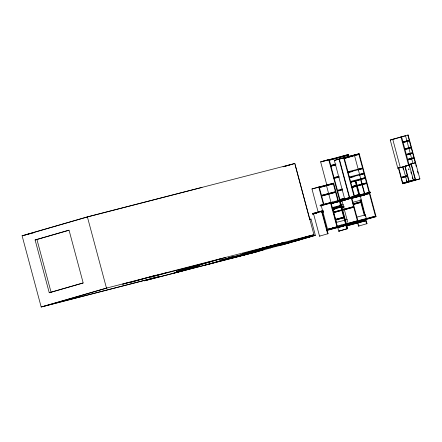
<?xml version="1.0" encoding="UTF-8"?>
<svg xmlns="http://www.w3.org/2000/svg" width="442" height="442" viewBox="0 0 442 442"><rect width="100%" height="100%" fill="white"/><g stroke="black" fill="none" stroke-linecap="round" stroke-linejoin="round"><path stroke-width="0.66" d="M155.904 277.465L41.183 307.002L22.1 235.785L87.394 216.889L294.853 163.479L313.936 234.696L281.366 244.117M25.2 234.945L87.947 216.79L202.033 187.402M283.024 166.844L292.074 164.225M284.825 166.38L294.853 163.479M35.111 239.978L69.04 230.16L83.179 282.924L49.25 292.742L35.111 239.978L68.908 230.26M398.441 168.142L397.833 168.297L390.258 140.02L401.574 136.766L409.148 165.043L408.541 165.203L400.966 136.921L405.529 135.744L411.59 158.363L413.894 157.695L407.634 159.38L409.938 158.711L410.088 159.269L407.784 159.938L414.043 158.253L410.088 159.269M394.822 138.843L395.137 138.749L390.258 140.02M395.767 138.567L408.137 134.998L419.9 178.888L406.889 182.657L406.364 180.717M318.157 212.11L311.958 188.966L326.859 185.132L320.638 161.86L329.157 159.407L340.036 200.016L345.241 198.673M349.009 156.485L348.478 154.49L321.096 161.8L334.754 158.28M340.578 156.761L348.478 154.49M339.334 158.971L349.672 197.546L344.683 198.988L334.351 160.413L344.141 157.595L354.478 196.171M350.578 156.197L359.202 153.717L369.54 192.292L370.175 192.11L370.335 192.695L369.694 192.878L376.059 216.619L366.263 219.436M354.23 155.744L358.898 154.391L344.29 158.153M406.916 140.921L409.22 140.252L402.96 141.937L405.264 141.274L405.413 141.827L403.11 142.495L409.369 140.81L405.413 141.827M407.143 148.269L404.833 148.937L411.099 147.247L407.143 148.269L407.292 148.821L404.983 149.49L411.248 147.805L407.292 148.821M408.618 153.772L406.308 154.44L412.574 152.755L408.618 153.772L408.767 154.33L406.458 154.998L412.723 153.308L408.767 154.33M357.887 169.391L362.556 168.043L347.948 171.8M358.037 169.949L362.705 168.601L348.097 172.358M360.219 174.314L363.943 173.236L349.34 176.993M359.429 175.142L364.092 173.789L349.489 177.551M311.958 188.966L319.201 186.883L323.853 204.248M338.252 200.359L333.644 183.165L326.4 185.248L331.052 202.613M408.684 164.579L411.309 163.822L415.64 179.988L402.623 183.75L398.292 167.584M412.64 163.562L415.265 162.8M415.248 162.816L415.568 162.722L410.988 163.91L415.32 180.076L419.9 178.888M361.412 178.767L365.136 177.684L350.534 181.447M397.833 168.297L411.137 164.468M398.761 168.048L411.193 164.59M351.948 186.69L356.296 185.43L351.738 186.601M357.777 185.413L366.529 182.877L351.92 186.64M352.722 187.093L355.197 186.375M352.031 187.502L366.678 183.436L352.07 187.198M407.303 175.618L401.259 177.369L405.518 176.27L403.021 166.954M406.121 176.098L407.331 175.745M407.452 176.176L401.408 177.927L407.48 176.303M321.693 205.536L320.279 205.9L320.118 205.315L370.175 192.11M354.396 195.834L358.744 194.574L354.191 195.745M320.279 205.9L370.335 192.695M350.291 197.37L354.02 196.287L343.683 157.711L359.202 153.717M343.451 199.883L345.312 199.342M357.34 186.137L359.749 195.11L363.832 193.933M415.171 179.524L402.795 183.104L407.054 182.005M339.572 201.524L341.622 200.95L341.473 200.392M343.031 200.524L345.08 199.944L344.931 199.392L346.252 199.049M351.771 198.138L369.39 193.552L330.892 203.513M407.662 181.833L408.867 181.48M413.419 180.165L409.386 165.109L405.126 166.209L409.159 181.264L414.624 179.817M360.053 196.254L361.65 195.789L351.639 198.37M363.512 195.253L365.103 194.789L364.954 194.237M314.024 213.773L312.616 214.166L312.461 213.58L323.168 210.547M340.611 205.408L340.931 205.32L332.075 207.607M340.031 201.408L341.069 205.292L341.384 205.198L340.346 201.314M318.776 211.933L323.096 210.685M312.616 214.166L321.649 211.552L327.61 233.807L328.069 233.691L322.08 211.442M360.374 196.16L365.423 216.287M316.29 213.116L315.234 213.42L316.527 213.088M339.39 206.431L332.599 208.392L332.257 207.11M341.136 205.939L341.776 205.757L341.931 206.337L340.837 206.641L344.677 220.961M333.229 208.856L336.334 207.961M321.82 212.392L323.058 212.033M332.467 209.558L336.909 208.375L336.76 207.823M353.241 203.977L360.689 201.823L352.882 203.834M353.401 204.563L360.843 202.408L353.688 204.248M49.25 292.742L83.046 283.024M333.257 212.132L353.606 206.641L344.268 209.342L341.859 200.342M270.023 248.006L283.814 244.498L315.373 235.365L310.997 219.044L309.726 219.409L295.018 164.512M341.5 210.348L333.406 212.69L353.755 207.193L341.5 210.348L341.351 209.795M335.6 219.519L343.661 217.182L335.042 219.403M335.754 220.099L343.821 217.768L335.202 219.989M41.183 307.002L106.478 288.107L313.936 234.696M107.03 288.007L44.283 306.162L159.004 276.626L144.236 280.841L257.741 251.62L270.576 247.907M129.55 282.206L122.655 284.2L159.827 274.41M346.092 224.033L345.047 220.149L345.368 220.061L346.406 223.945L347.727 223.602M130.152 282.604L155.788 275.184M365.075 214.994L365.396 214.9L366.435 218.79L360.573 220.298M165.761 272.885L156.794 275.476L211.724 261.338M150.7 277.327L152.661 276.758M153.965 276.383L155.921 275.819M221.116 258.62L176.341 271.576L197.872 266.029L200.049 265.404L182.701 269.869L225.293 257.542M173.579 273.244L191.723 268.195L176.745 272.432M228.525 257.819L232.658 256.609L232.199 256.73M250.205 251.603L249.89 251.697L264.432 247.94M336.931 226.691L330.572 202.95L321.235 205.652L327.594 229.392L376.059 216.619M328.052 229.276L337.39 226.575L331.025 202.834M348.384 223.437L357.407 220.823L351.191 197.64M204.591 265.266L224.238 259.692L208.215 264.327M279.311 243.636L242.492 253.83L260.448 249.211L282.886 242.719M283.952 242.443L273.311 245.509L273.769 245.387M338.24 226.945L340.727 226.227M369.009 218.044L375.451 216.177L337.24 226.017M264.294 248.697L263.007 249.067L263.465 248.951M266.04 248.205L267.327 247.829M269.261 247.271L271.841 246.525M229.901 258.747L249.647 253.167L234.956 257.421M326.793 230.509L345.848 225.343L327.124 230.166M278.267 244.956L311.262 235.409M243.023 255.343L263.327 249.724L251.128 253.255M357.561 222.558L365.622 220.227L366.556 223.779L367.009 223.663L365.943 219.674M271.239 247.691L271.559 247.603M280.598 244.984L280.283 245.078L291.101 242.282M281.736 244.99L312.273 236.205M313.566 213.889L319.533 236.144L328.069 233.691M339.793 230.851L347.694 228.58L346.76 225.077L365.622 220.227M337.771 227.68L338.721 231.232L347.694 228.58M357.247 221.464L358.49 226.116L367.009 223.663M408.137 134.998L407.833 135.075L415.397 163.374M22.1 235.785L34.537 232.542M329.157 159.407L328.699 159.523L347.257 228.779L346.799 228.895L345.357 223.514M320.638 161.86L321.107 161.794M336.053 157.949L339.959 156.943L340.462 158.822M329.058 160.374L348.174 155.192L329.312 160.048L329.157 159.463M354.854 154.976L339.014 159.065L349.351 197.64M334.351 160.413L346.092 157.391M347.418 157.048L349.412 156.534M343.926 158.385L354.545 155.65M344.268 158.308L346.926 157.623M348.252 157.28L352.235 156.253M344.252 158.463L346.904 157.777M330.76 165.396L335.964 164.054M331.157 165.551L335.71 164.38M330.92 165.977L335.472 164.805M330.66 166.303L335.865 164.965M348.721 172.496L352.705 171.468M338.555 176.38L334.003 177.551L334.158 178.137L339.362 176.794M335.047 177.54L337.649 176.872M333.903 178.458L339.108 177.12M349.445 177.861L354.097 176.662M333.644 183.165L318.743 187.005L323.351 204.198M319.351 187.441L333.34 183.839L319.223 187.69M408.999 164.485L412.955 163.468L411.74 158.916M405.419 166.142L409.065 165.203L409.601 167.203M400.933 167.424L400.325 167.579L392.745 139.296L393.352 139.142L393.502 139.7M350.683 182.005L365.285 178.242L350.639 182.308M350.661 182.159L360.937 179.502M337.434 190.287L342.633 188.949M340.428 189.773L342.379 189.27M354.539 186.264L357.191 185.579L355.804 180.386M337.589 190.872L342.141 189.701M353.197 186.85L355.147 186.347M321.467 195.342L335.456 191.74L321.34 195.591M337.329 191.193L342.533 189.856M321.616 195.9L335.605 192.298L321.489 196.149M339.881 199.43L344.434 198.259M340.274 199.585L344.826 198.414M402.623 183.75L407.204 182.563L405.668 176.828M354.346 196.331L358.898 195.16L355.081 180.955M320.118 205.315L329.417 202.922M330.743 202.58L332.732 202.066M337.384 200.872L339.373 200.359M342.694 199.502L345.141 198.872M356.429 195.966L358.418 195.452M359.749 195.11L360.202 194.994M343.163 199.845L344.473 199.508L344.622 200.066M358.44 195.911L361.7 195.071M345.771 199.226L343.335 199.85L343.484 200.408M342.964 200.06L345.572 199.386M331.174 203.392L348.909 198.823L348.76 198.27M349.771 198.651L347.766 199.171L347.616 198.613M330.55 203.74L347.081 199.43M351.495 198.347L365.103 194.789M330.66 203.768L345.721 199.944M341.069 205.292L343.39 204.685M352.622 202.32L361.412 200.044M332.472 208.149L341.776 205.757M312.461 213.58L318.616 211.994M322.66 211.298L321.334 211.641L321.174 211.055M331.964 208.906L341.931 206.337M333.787 208.464L336.368 207.801M341.826 206.679L343.777 206.176M341.567 207.005L343.517 206.502M322.24 212.022L323.61 211.712M332.572 209.364L340.964 207.204L339.754 207.552L339.605 207M322.058 212.199L323.351 211.867M332.39 209.541L336.909 208.375M322.135 212.221L323.428 211.884M341.981 207.265L343.931 206.762M341.721 207.585L344.324 206.917M333.301 212.16L341.688 210.005M309.665 219.387L310.997 219.044M336.058 222.464L344.909 220.177L344.594 220.271L345.114 222.21M345.047 220.149L347.373 219.541M356.606 217.177L365.396 214.9M340.042 225.58L342.014 225.077M343.323 224.735L345.953 224.061M327.594 229.392L366.722 219.32M326.975 229.608L345.699 224.79M336.329 227.459L337.622 227.127M339.351 227.243L343.904 226.072M351.058 224.232L356.909 222.724M346.915 225.663L365.777 220.807L346.661 225.989M275.36 244.78L260.813 248.537L275.04 244.874M300.013 238.63L300.472 238.514M254.537 250.962L244.487 253.868L244.945 253.747M281.024 244.161L220.16 260.294L315.373 235.365M253.006 251.399L253.465 251.283M259.117 249.979L259.57 249.863M263.576 249.139L299.792 239.813M295.267 241.061L297.245 240.553M147.335 280.001L229.95 258.73M230.696 258.515L257.929 251.504M319.533 236.144L319.986 236.028M339.174 231.028L339.627 230.912M358.49 226.116L358.948 225.995L358.589 224.669M338.721 231.232L339.18 231.116M415.751 164.678L416.276 166.645M417.502 171.225L418.027 173.192M410.85 171.861L411.386 173.855M412.237 177.021L412.756 178.96M401.253 136.854L401.402 137.412M404.806 166.303L408.839 181.353M402.9 167.783L403.419 169.722M398.612 167.496L402.944 183.662M358.749 153.833L369.081 192.414L364.418 193.762L360.468 179.038M369.241 192.994L375.601 216.735M354.396 155.092L359.595 174.491M359.744 175.049L362.18 184.137M362.329 184.695L364.733 193.668M355.606 181.098L359.346 195.066M360.595 199.718L364.871 215.679M348.02 154.606L348.655 156.976M360.136 199.828L364.363 215.608M351.65 197.524L357.86 220.707M357.7 221.343L358.235 223.337M339.473 158.943L339.622 159.501M349.213 198.149L349.362 198.707M334.804 160.297L334.953 160.855M344.417 209.895L347.025 219.641M347.202 220.287L347.721 222.232M341.29 204.679L345.871 221.785M339.743 202.176L340.263 204.116M339.495 204.989L339.848 206.315M333.191 183.281L337.843 200.646M335.539 208.143L335.699 208.729M333.964 208.602L334.119 209.182L332.909 209.536L336.401 222.564M333.76 209.011L333.92 209.596M338.699 227.415L338.854 227.995M330.091 202.43L330.246 203.016M87.394 216.889L106.478 288.107M36.94 239.509L51.079 292.272M408.541 169.065C408.949 170.513 409.485 168.142 408.541 169.065"/></g></svg>
